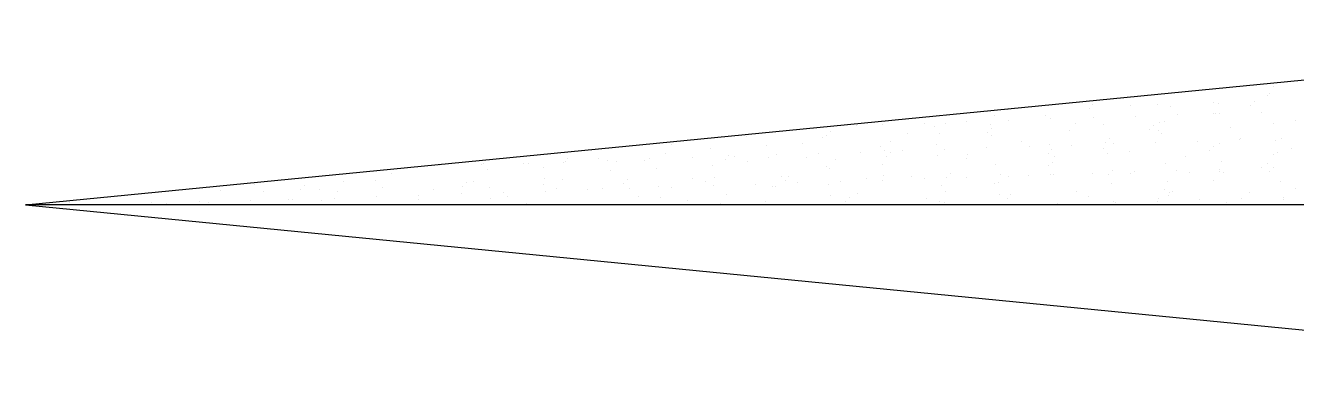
# Model space of a CAD drawing. Header units: inches. Extents: x -7543 to -822, y 102837 to 190349.
# Drawn here: x -836.72392 to -836.67937, y 102837.24231 to 102837.25493 of the extents above; entities that cross this region are included whole.
import ezdxf

# ---------------------------------------------------------------- set-up
doc = ezdxf.new("R2010")
doc.units = ezdxf.units.IN
doc.header["$MEASUREMENT"] = 0
doc.layers.get('0').update_dxf_attribs({"lineweight": 25})
doc.layers.add('ICOL', color=55, linetype='Continuous', lineweight=25)

# ---------------------------------------------------------------- blocks, each defined once
blk = doc.blocks.new('*X85')
at = {"color": 0}
for p, q in [((35.3184, 27.8206), (35.3184, 27.8206)), ((35.3157, 27.7703), (35.3157, 27.7703)), ((35.3183, 27.745), (35.3183, 27.745)), ((35.317, 27.7317), (35.317, 27.7317)), ((35.3188, 27.7009), (35.3188, 27.7009)), ((35.3182, 27.6932), (35.3182, 27.6932)), ((35.3294, 27.682), (35.3294, 27.682)), ((35.3195, 27.6547), (35.3195, 27.6547)), ((35.3349, 27.6508), (35.3349, 27.6508)), ((35.328, 27.6427), (35.328, 27.6427)), ((35.3207, 27.6201), (35.3207, 27.6201)), ((35.3208, 27.6161), (35.3208, 27.6161)), ((35.3302, 27.6086), (35.3302, 27.6086)), ((35.3339, 27.6052), (35.3339, 27.6052)), ((35.3198, 27.5898), (35.3198, 27.5898)), ((35.3302, 27.5912), (35.3302, 27.5912)), ((35.322, 27.5776), (35.322, 27.5776)), ((35.3285, 27.5754), (35.3285, 27.5754)), ((35.3369, 27.57), (35.3369, 27.57)), ((35.3233, 27.539), (35.3233, 27.539)), ((35.3321, 27.5342), (35.3321, 27.5342)), ((35.3382, 27.5405), (35.3382, 27.5405)), ((35.3446, 27.5253), (35.3446, 27.5253)), ((35.3211, 27.5005), (35.3211, 27.5005)), ((35.3245, 27.5005), (35.3245, 27.5005)), ((35.3295, 27.4875), (35.3295, 27.4875)), ((35.3516, 27.4818), (35.3516, 27.4818)), ((35.3258, 27.462), (35.3258, 27.462)), ((35.3329, 27.4608), (35.3329, 27.4608)), ((35.3366, 27.4574), (35.3366, 27.4574)), ((35.3373, 27.4504), (35.3373, 27.4504)), ((35.3529, 27.4432), (35.3529, 27.4432)), ((35.354, 27.4415), (35.354, 27.4415)), ((35.3212, 27.4347), (35.3212, 27.4347)), ((35.3316, 27.436), (35.3316, 27.436)), ((35.3479, 27.4382), (35.3479, 27.4382)), ((35.3231, 27.4197), (35.3231, 27.4197)), ((35.3271, 27.4234), (35.3271, 27.4234)), ((35.3175, 27.4023), (35.3175, 27.4023)), ((35.3534, 27.4003), (35.3534, 27.4003)), ((35.3541, 27.4047), (35.3541, 27.4047)), ((35.3283, 27.3849), (35.3283, 27.3849)), ((35.3349, 27.3864), (35.3349, 27.3864)), ((35.3397, 27.3853), (35.3397, 27.3853)), ((35.3501, 27.3867), (35.3501, 27.3867)), ((35.3308, 27.375), (35.3308, 27.375)), ((35.3392, 27.3696), (35.3392, 27.3696)), ((35.3548, 27.3681), (35.3548, 27.3681)), ((35.3554, 27.3662), (35.3554, 27.3662)), ((35.3585, 27.3648), (35.3585, 27.3648)), ((35.3296, 27.3464), (35.3296, 27.3464)), ((35.3581, 27.3359), (35.3581, 27.3359)), ((35.3157, 27.3313), (35.3157, 27.3313)), ((35.331, 27.3324), (35.331, 27.3324)), ((35.3469, 27.3249), (35.3469, 27.3249)), ((35.3566, 27.3276), (35.3566, 27.3276)), ((35.3357, 27.313), (35.3357, 27.313)), ((35.3554, 27.3195), (35.3554, 27.3195)), ((35.3308, 27.3078), (35.3308, 27.3078)), ((35.3393, 27.3097), (35.3393, 27.3097)), ((35.3234, 27.3), (35.3234, 27.3)), ((35.3567, 27.2937), (35.3567, 27.2937)), ((35.3227, 27.2795), (35.3227, 27.2795)), ((35.3331, 27.2809), (35.3331, 27.2809)), ((35.3494, 27.283), (35.3494, 27.283)), ((35.3579, 27.2891), (35.3579, 27.2891)), ((35.3321, 27.2693), (35.3321, 27.2693)), ((35.3631, 27.2748), (35.3631, 27.2748)), ((35.3715, 27.2694), (35.3715, 27.2694)), ((35.3165, 27.2579), (35.3165, 27.2579)), ((35.3202, 27.2545), (35.3202, 27.2545)), ((35.3396, 27.25), (35.3396, 27.25)), ((35.3592, 27.2505), (35.3592, 27.2505)), ((35.3376, 27.2386), (35.3376, 27.2386)), ((35.3516, 27.2315), (35.3516, 27.2315)), ((35.3678, 27.2337), (35.3678, 27.2337)), ((35.317, 27.2246), (35.317, 27.2246)), ((35.3334, 27.2308), (35.3334, 27.2308)), ((35.3412, 27.2301), (35.3412, 27.2301)), ((35.3575, 27.2204), (35.3575, 27.2204)), ((35.3254, 27.2192), (35.3254, 27.2192)), ((35.3604, 27.212), (35.3604, 27.212)), ((35.3612, 27.217), (35.3612, 27.217)), ((35.3558, 27.1999), (35.3558, 27.1999)), ((35.3786, 27.201), (35.3786, 27.201)), ((35.3346, 27.1922), (35.3346, 27.1922)), ((35.3162, 27.1751), (35.3162, 27.1751)), ((35.3185, 27.1835), (35.3185, 27.1835)), ((35.3324, 27.1772), (35.3324, 27.1772)), ((35.3331, 27.1745), (35.3331, 27.1745)), ((35.3596, 27.1808), (35.3596, 27.1808)), ((35.3617, 27.1735), (35.3617, 27.1735)), ((35.37, 27.1822), (35.37, 27.1822)), ((35.3384, 27.1652), (35.3384, 27.1652)), ((35.3415, 27.1691), (35.3415, 27.1691)), ((35.3421, 27.1619), (35.3421, 27.1619)), ((35.3359, 27.1537), (35.3359, 27.1537)), ((35.3595, 27.1459), (35.3595, 27.1459)), ((35.3719, 27.1498), (35.3719, 27.1498)), ((35.3509, 27.1279), (35.3509, 27.1279)), ((35.3629, 27.1349), (35.3629, 27.1349)), ((35.378, 27.1314), (35.378, 27.1314)), ((35.3794, 27.1277), (35.3794, 27.1277)), ((35.3242, 27.1243), (35.3242, 27.1243)), ((35.3346, 27.1257), (35.3346, 27.1257)), ((35.3371, 27.1151), (35.3371, 27.1151)), ((35.3493, 27.1244), (35.3493, 27.1244)), ((35.3577, 27.1191), (35.3577, 27.1191)), ((35.3831, 27.1243), (35.3831, 27.1243)), ((35.3193, 27.1101), (35.3193, 27.1101)), ((35.3229, 27.1067), (35.3229, 27.1067)), ((35.3883, 27.1149), (35.3883, 27.1149)), ((35.3258, 27.0996), (35.3258, 27.0996)), ((35.3642, 27.0964), (35.3642, 27.0964)), ((35.3881, 27.0997), (35.3881, 27.0997)), ((35.3403, 27.0908), (35.3403, 27.0908)), ((35.3384, 27.0766), (35.3384, 27.0766)), ((35.3426, 27.075), (35.3426, 27.075)), ((35.3531, 27.0764), (35.3531, 27.0764)), ((35.3602, 27.0726), (35.3602, 27.0726)), ((35.3639, 27.0692), (35.3639, 27.0692)), ((35.3654, 27.0744), (35.3654, 27.0744)), ((35.3693, 27.0785), (35.3693, 27.0785)), ((35.3738, 27.069), (35.3738, 27.069)), ((35.3896, 27.0764), (35.3896, 27.0764)), ((35.3655, 27.0579), (35.3655, 27.0579)), ((35.3419, 27.0495), (35.3419, 27.0495)), ((35.3813, 27.0532), (35.3813, 27.0532)), ((35.3212, 27.0357), (35.3212, 27.0357)), ((35.3397, 27.0381), (35.3397, 27.0381)), ((35.3908, 27.0378), (35.3908, 27.0378)), ((35.3193, 27.0242), (35.3193, 27.0242)), ((35.3339, 27.0221), (35.3339, 27.0221)), ((35.3611, 27.0256), (35.3611, 27.0256)), ((35.3715, 27.027), (35.3715, 27.027)), ((35.3816, 27.0243), (35.3816, 27.0243)), ((35.3878, 27.0291), (35.3878, 27.0291)), ((35.3177, 27.0199), (35.3177, 27.0199)), ((35.3277, 27.0188), (35.3277, 27.0188)), ((35.3411, 27.0174), (35.3411, 27.0174)), ((35.3448, 27.0141), (35.3448, 27.0141)), ((35.3667, 27.0193), (35.3667, 27.0193)), ((35.39, 27.0189), (35.39, 27.0189)), ((35.3409, 26.9995), (35.3409, 26.9995)), ((35.3581, 26.9994), (35.3581, 26.9994)), ((35.3921, 26.9993), (35.3921, 26.9993)), ((35.3622, 26.9981), (35.3622, 26.9981)), ((35.368, 26.9808), (35.368, 26.9808)), ((35.3795, 26.9763), (35.3795, 26.9763)), ((35.3821, 26.9799), (35.3821, 26.9799)), ((35.3858, 26.9765), (35.3858, 26.9765)), ((35.3899, 26.9777), (35.3899, 26.9777)), ((35.3257, 26.9692), (35.3257, 26.9692)), ((35.3354, 26.9741), (35.3354, 26.9741)), ((35.3361, 26.9706), (35.3361, 26.9706)), ((35.3439, 26.9687), (35.3439, 26.9687)), ((35.3524, 26.9727), (35.3524, 26.9727)), ((35.3977, 26.9742), (35.3977, 26.9742)), ((35.322, 26.9623), (35.322, 26.9623)), ((35.3257, 26.9589), (35.3257, 26.9589)), ((35.3422, 26.961), (35.3422, 26.961)), ((35.3933, 26.9608), (35.3933, 26.9608)), ((35.4032, 26.9606), (35.4032, 26.9606)), ((35.3431, 26.943), (35.3431, 26.943)), ((35.3692, 26.9422), (35.3692, 26.9422)), ((35.3742, 26.9494), (35.3742, 26.9494)), ((35.3434, 26.9225), (35.3434, 26.9225)), ((35.3441, 26.9198), (35.3441, 26.9198)), ((35.3516, 26.924), (35.3516, 26.924)), ((35.3545, 26.9212), (35.3545, 26.9212)), ((35.36, 26.9186), (35.36, 26.9186)), ((35.363, 26.9248), (35.363, 26.9248)), ((35.3667, 26.9214), (35.3667, 26.9214)), ((35.3708, 26.9233), (35.3708, 26.9233)), ((35.3946, 26.9222), (35.3946, 26.9222)), ((35.398, 26.9269), (35.398, 26.9269)), ((35.317, 26.9163), (35.317, 26.9163)), ((35.3165, 26.9018), (35.3165, 26.9018)), ((35.3281, 26.8992), (35.3281, 26.8992)), ((35.3705, 26.9037), (35.3705, 26.9037)), ((35.3841, 26.9054), (35.3841, 26.9054)), ((35.3904, 26.8993), (35.3904, 26.8993)), ((35.3239, 26.8879), (35.3239, 26.8879)), ((35.3447, 26.8839), (35.3447, 26.8839)), ((35.3959, 26.8837), (35.3959, 26.8837)), ((35.404, 26.8872), (35.404, 26.8872)), ((35.4077, 26.8838), (35.4077, 26.8838)), ((35.3677, 26.8739), (35.3677, 26.8739)), ((35.373, 26.8719), (35.373, 26.8719)), ((35.3892, 26.874), (35.3892, 26.874)), ((35.3177, 26.8632), (35.3177, 26.8632)), ((35.3191, 26.8648), (35.3191, 26.8648)), ((35.3354, 26.8669), (35.3354, 26.8669)), ((35.3439, 26.8696), (35.3439, 26.8696)), ((35.3475, 26.8663), (35.3475, 26.8663)), ((35.3626, 26.8705), (35.3626, 26.8705)), ((35.3718, 26.8652), (35.3718, 26.8652)), ((35.3762, 26.8685), (35.3762, 26.8685)), ((35.3443, 26.8491), (35.3443, 26.8491)), ((35.3649, 26.8503), (35.3649, 26.8503)), ((35.4065, 26.8492), (35.4065, 26.8492)), ((35.346, 26.8454), (35.346, 26.8454)), ((35.3971, 26.8451), (35.3971, 26.8451)), ((35.319, 26.8247), (35.319, 26.8247)), ((35.373, 26.8266), (35.373, 26.8266)), ((35.3848, 26.8321), (35.3848, 26.8321)), ((35.3885, 26.8287), (35.3885, 26.8287)), ((35.4077, 26.8246), (35.4077, 26.8246)), ((35.3216, 26.8237), (35.3216, 26.8237)), ((35.3247, 26.8145), (35.3247, 26.8145)), ((35.3272, 26.814), (35.3272, 26.814)), ((35.33, 26.8183), (35.33, 26.8183)), ((35.3376, 26.8154), (35.3376, 26.8154)), ((35.3538, 26.8176), (35.3538, 26.8176)), ((35.381, 26.8211), (35.381, 26.8211)), ((35.3839, 26.8238), (35.3839, 26.8238)), ((35.3914, 26.8225), (35.3914, 26.8225)), ((35.3923, 26.8185), (35.3923, 26.8185)), ((35.4059, 26.8128), (35.4059, 26.8128)), ((35.3284, 26.8112), (35.3284, 26.8112)), ((35.3472, 26.8069), (35.3472, 26.8069)), ((35.3984, 26.8066), (35.3984, 26.8066)), ((35.3458, 26.7952), (35.3458, 26.7952)), ((35.3604, 26.799), (35.3604, 26.799)), ((35.3203, 26.7862), (35.3203, 26.7862)), ((35.3743, 26.7881), (35.3743, 26.7881)), ((35.3378, 26.7736), (35.3378, 26.7736)), ((35.3462, 26.7683), (35.3462, 26.7683)), ((35.3485, 26.7683), (35.3485, 26.7683)), ((35.356, 26.7661), (35.356, 26.7661)), ((35.3657, 26.777), (35.3657, 26.777)), ((35.3694, 26.7736), (35.3694, 26.7736)), ((35.3723, 26.7682), (35.3723, 26.7682)), ((35.3994, 26.7718), (35.3994, 26.7718)), ((35.3996, 26.7681), (35.3996, 26.7681)), ((35.4, 26.7737), (35.4, 26.7737)), ((35.4085, 26.7684), (35.4085, 26.7684)), ((35.4099, 26.7731), (35.4099, 26.7731)), ((35.3184, 26.7611), (35.3184, 26.7611)), ((35.3456, 26.7647), (35.3456, 26.7647)), ((35.3868, 26.7576), (35.3868, 26.7576)), ((35.3215, 26.7476), (35.3215, 26.7476)), ((35.3755, 26.7496), (35.3755, 26.7496)), ((35.3766, 26.7489), (35.3766, 26.7489)), ((35.3267, 26.7401), (35.3267, 26.7401)), ((35.4067, 26.7394), (35.4067, 26.7394)), ((35.4104, 26.736), (35.4104, 26.736)), ((35.3466, 26.7219), (35.3466, 26.7219)), ((35.3497, 26.7298), (35.3497, 26.7298)), ((35.3539, 26.7236), (35.3539, 26.7236)), ((35.4009, 26.7295), (35.4009, 26.7295)), ((35.4162, 26.7237), (35.4162, 26.7237)), ((35.4179, 26.7224), (35.4179, 26.7224)), ((35.3206, 26.7096), (35.3206, 26.7096)), ((35.3228, 26.7091), (35.3228, 26.7091)), ((35.3369, 26.7118), (35.3369, 26.7118)), ((35.3503, 26.7185), (35.3503, 26.7185)), ((35.3624, 26.7182), (35.3624, 26.7182)), ((35.3641, 26.7153), (35.3641, 26.7153)), ((35.3745, 26.7167), (35.3745, 26.7167)), ((35.3768, 26.711), (35.3768, 26.711)), ((35.3907, 26.7188), (35.3907, 26.7188)), ((35.4246, 26.7183), (35.4246, 26.7183)), ((35.3304, 26.6987), (35.3304, 26.6987)), ((35.3677, 26.7025), (35.3677, 26.7025)), ((35.3927, 26.6988), (35.3927, 26.6988))]:
    blk.add_line(p, q, dxfattribs=at)

msp = doc.modelspace()

# ---------------------------------------------------------------- linework, layer by layer
at = {"layer": 'ICOL'}
for points in [[(-836.65608, 102837.24862), (-836.723919, 102837.24862), (-836.659601, 102837.254925)], [(-836.65608, 102837.24862), (-836.723919, 102837.24862), (-836.659601, 102837.242315)]]:
    msp.add_lwpolyline(points, close=True, dxfattribs=at)

# ---------------------------------------------------------------- block references
at = {"layer": 'ICOL', "xscale": 0.03830053826095536, "yscale": 0.03830053826095536, "zscale": 0.03830053826095536, "rotation": 89.99999999608839}
msp.add_blockref('*X85', (-835.656842, 102835.89601), dxfattribs=at)

doc.saveas('drawing.dxf')
